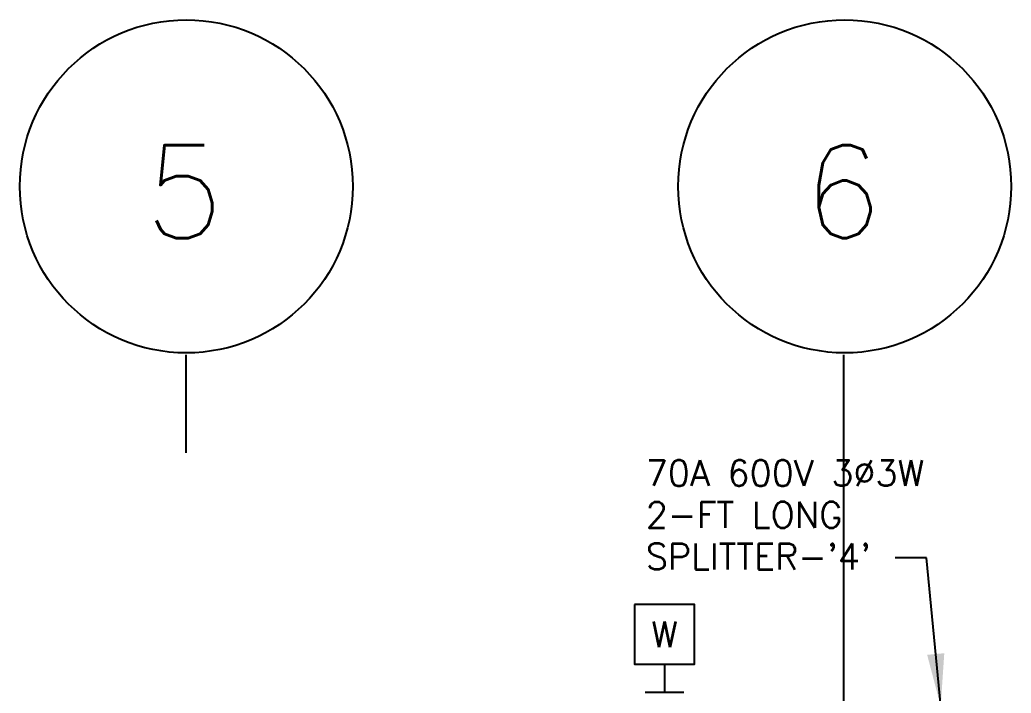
# Model space of a CAD drawing. Header units: millimetres. Extents: x 626570 to 643256, y 6233 to 11343.
# Drawn here: x 628714 to 629366, y 10901 to 11343 of the extents above; entities that cross this region are included whole.
import ezdxf
from ezdxf.enums import TextEntityAlignment as Align

# ---------------------------------------------------------------- set-up
doc = ezdxf.new("R2010")
doc.units = ezdxf.units.MM
doc.header["$LTSCALE"] = 4000
doc.header["$MEASUREMENT"] = 0
doc.linetypes.add('DASHDOT', pattern=[1, 0.5, -0.25, 0, -0.25])
doc.layers.get('0').update_dxf_attribs({"linetype": 'CONTINUOUS'})
for name, color, linetype in [('LTG', 6, 'CONTINUOUS'), ('MASTERFOUNDATION_1', 4, 'DASHDOT'), ('MASTERFOUNDATION_2', 7, 'CONTINUOUS'), ('POWER', 3, 'CONTINUOUS')]:
    doc.layers.add(name, color=color, linetype=linetype)
doc.styles.add('ROMANS', font='ROMANS')
doc.styles.get("Standard").update_dxf_attribs({"font": 'simplex.shx'})
doc.dimstyles.get("Standard").update_dxf_attribs({"dimtxt": 0.18, "dimasz": 0.18, "dimexe": 0.18, "dimexo": 0.0625, "dimgap": 0.09, "dimtad": 0, "dimtih": 1, "dimtoh": 1, "dimdec": 4, "dimzin": 0, "dimdsep": 46, "dimtxsty": 'Standard', "dimcen": 0.09, "dimadec": 0, "dimazin": 0, "dimtfac": 1, "dimtdec": 4, "dimtofl": 0, "dimtmove": 0, "dimatfit": 3, "dimfxl": 1, "dimtolj": 1, "dimtzin": 0, "dimarcsym": 0})

# ---------------------------------------------------------------- blocks, each defined once
blk = doc.blocks.new('WUP')
for p, q in [((0, 465), (0, 0)), ((-322, 0), (322, 0))]:
    blk.add_line(p, q)
blk.add_lwpolyline([(-500, 1465), (-500, 465), (500, 465), (500, 1465)], close=True)
blk.add_text('W', height=430).set_placement((0, 965), align=Align.MIDDLE)

msp = doc.modelspace()

# ---------------------------------------------------------------- linework, layer by layer
at = {"layer": 'MASTERFOUNDATION_1', "linetype": 'DASHDOT'}
for p, q in [((628823.78, 7058.79), (628823.78, 11123.23)), ((629255.79, 6627.53), (629255.79, 11123.23))]:
    msp.add_line(p, q, dxfattribs=at)
at = {"layer": 'MASTERFOUNDATION_2', "linetype": 'Continuous'}
for centre in [(628823.79, 11233.89), (629256.37, 11233.89)]:
    msp.add_circle(centre, 109.38, dxfattribs=at)

# ---------------------------------------------------------------- block references
at = {"layer": 'LTG', "xscale": 0.03937008, "yscale": 0.03937008, "zscale": 0.03937008}
msp.add_blockref('WUP', (629137.9, 10901.7), dxfattribs=at)

# ---------------------------------------------------------------- texts
at = {"layer": 'MASTERFOUNDATION_2', "linetype": 'Continuous', "style": 'ROMANS'}
for s, p in [(' 5 ', (628822.44, 11230.41)), (' 6 ', (629255.02, 11230.41))]:
    msp.add_text(s, height=61.024, dxfattribs=at).set_placement(p, align=Align.MIDDLE_CENTER)
at = {"layer": 'POWER'}
for s, height, p in [('70A 600V 3%%C3W', 16.9291, (629125.69, 11037.14)), ('2-FT LONG', 16.929, (629125.69, 11009.73)), ("SPLITTER-'4'", 16.9291, (629125.69, 10982.32))]:
    msp.add_text(s, height=height, dxfattribs=at).set_placement(p)

# ---------------------------------------------------------------- leaders
msp.add_leader([(629319.45, 10892.51), (629310.12, 10989.97), (629289.6, 10989.97)], dimstyle='Standard', override={"dimscale": 16, "dimtxt": 2.38125, "dimasz": 2.15, "dimexe": 4.572, "dimexo": 3.175, "dimgap": 1, "dimdec": 0, "dimlunit": 4, "dimcen": -4.572, "dimdle": 3.175, "dimtdec": 0}, dxfattribs=at)

doc.saveas('drawing.dxf')
